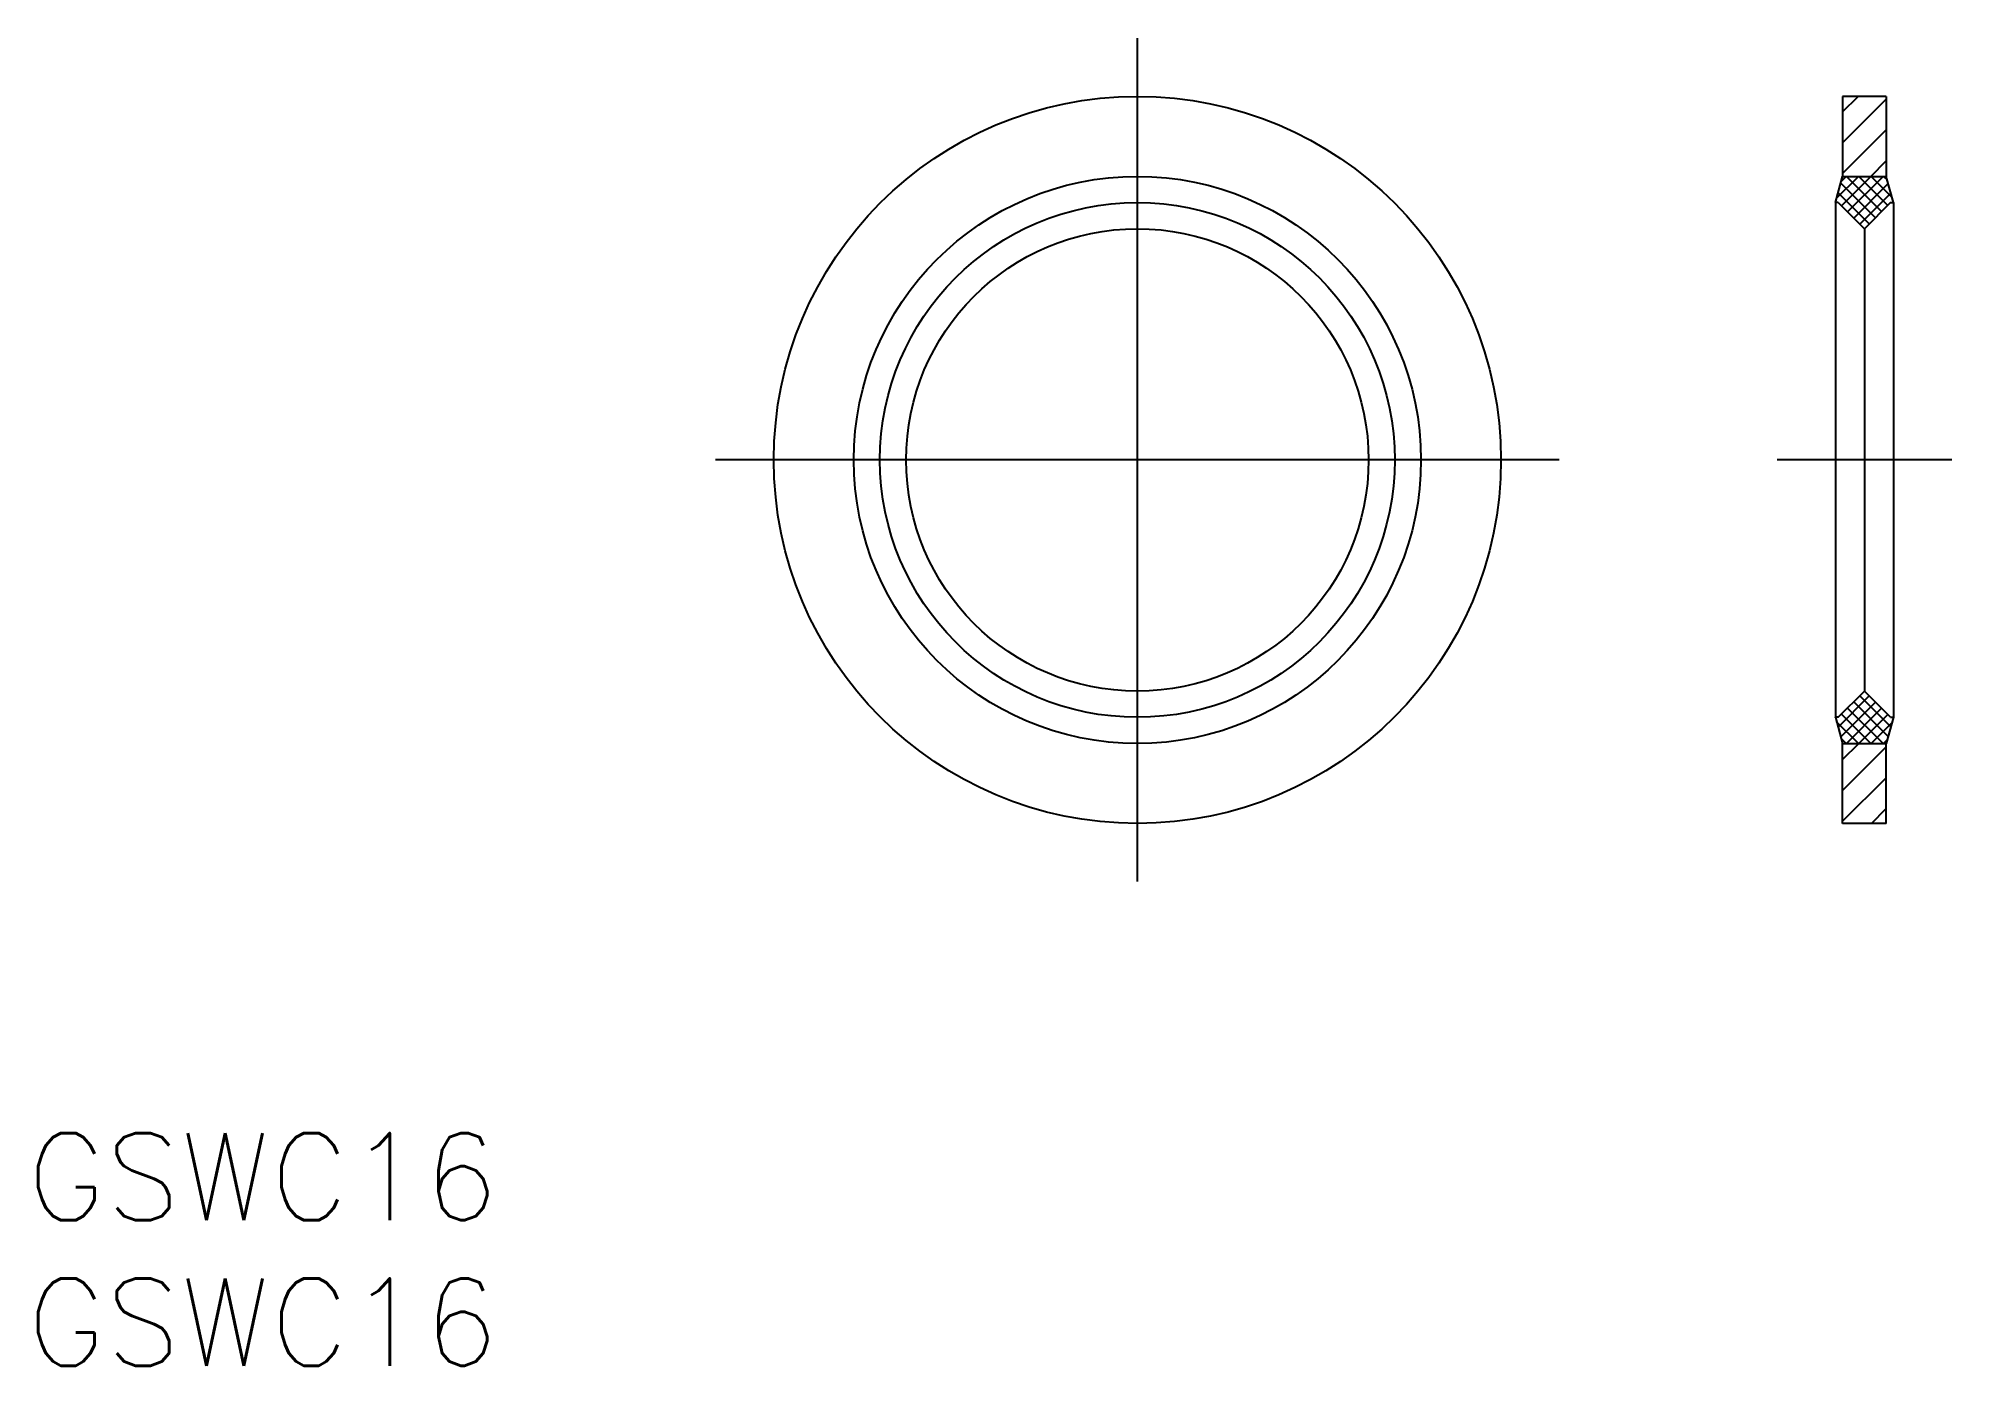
# Model space of a CAD drawing. Extents: x -37.8 to 28, y -31.1 to 14.5.
import ezdxf

# ---------------------------------------------------------------- set-up
doc = ezdxf.new("R2010")
doc.units = 0
doc.linetypes.add('CENTER', pattern=[50.8, 31.75, -6.35, 6.35, -6.35])
doc.layers.get('0').update_dxf_attribs({"linetype": 'CONTINUOUS'})
doc.layers.add('CENTER', color=1, linetype='CENTER')
doc.styles.get("Standard").update_dxf_attribs({"font": 'txt.shx', "height": 3, "bigfont": 'bigfont.shx'})

msp = doc.modelspace()

# ---------------------------------------------------------------- linework, layer by layer
at = {"color": 3, "linetype": 'CONTINUOUS'}
for p, q in [((24.25, 11.969), (24.781, 12.5)), ((24.25, 10.908), (25.75, 12.408)), ((24.25, 9.847), (25.75, 11.347)), ((25.213, 9.75), (25.75, 10.287)), ((24.043, 9.004), (24.789, 9.75)), ((25.378, 8.328), (24.186, 9.52)), ((24.206, 9.591), (24.365, 9.75)), ((24.207, 8.743), (25.213, 9.75)), ((25.59, 8.54), (24.381, 9.75)), ((24.419, 8.531), (25.637, 9.75)), ((24.631, 8.319), (25.818, 9.506)), ((25.803, 8.753), (24.805, 9.75)), ((25.95, 9.029), (25.229, 9.75)), ((25.787, 9.617), (25.654, 9.75)), ((24.008, 8.85), (24.002, 8.856)), ((25.166, 8.116), (24.094, 9.188)), ((24.843, 8.107), (25.91, 9.174)), ((24.094, -9.188), (25.166, -8.116)), ((24.186, -9.52), (25.378, -8.328)), ((24.381, -9.75), (25.59, -8.54)), ((25.637, -9.75), (24.419, -8.531)), ((25.818, -9.506), (24.631, -8.319)), ((25.91, -9.174), (24.843, -8.107)), ((24.002, -8.856), (24.008, -8.85)), ((24.789, -9.75), (24.043, -9.004)), ((25.213, -9.75), (24.207, -8.743)), ((24.805, -9.75), (25.803, -8.753)), ((25.229, -9.75), (25.95, -9.029)), ((24.365, -9.75), (24.206, -9.591)), ((24.25, -10.305), (24.805, -9.75)), ((24.25, -11.366), (25.75, -9.866)), ((25.654, -9.75), (25.787, -9.617)), ((24.25, -12.426), (25.75, -10.926)), ((25.237, -12.5), (25.75, -11.987))]:
    msp.add_line(p, q, dxfattribs=at)
at = {"color": 7, "linetype": 'CONTINUOUS'}
for p, q in [((25.75, 12.5), (24.25, 12.5)), ((24.25, 12.5), (24.25, 9.75)), ((25.75, 12.5), (25.75, 9.75)), ((24, 8.85), (24.25, 9.75)), ((24.25, 9.75), (25.75, 9.75)), ((26, 8.85), (25.75, 9.75)), ((24, 8.85), (24, -8.85)), ((24.1, 8.85), (24, 8.85)), ((24.1, 8.85), (25, 7.95)), ((25.9, 8.85), (25, 7.95)), ((25.9, 8.85), (26, 8.85)), ((26, 8.85), (26, -8.85)), ((25, 7.95), (25, -7.95)), ((24.1, -8.85), (25, -7.95)), ((25.9, -8.85), (25, -7.95)), ((24.1, -8.85), (24, -8.85)), ((24, -8.85), (24.25, -9.75)), ((26, -8.85), (25.75, -9.75)), ((25.9, -8.85), (26, -8.85)), ((24.25, -9.75), (25.75, -9.75)), ((24.25, -12.5), (24.25, -9.75)), ((25.75, -12.5), (25.75, -9.75)), ((25.75, -12.5), (24.25, -12.5))]:
    msp.add_line(p, q, dxfattribs=at)
for radius in [12.5, 9.75, 8.85, 7.95]:
    msp.add_circle((0, 0), radius, dxfattribs=at)
at = {"layer": 'CENTER', "color": 1, "linetype": 'CENTER'}
for p, q in [((0, -14.5), (0, 14.5)), ((14.5, 0), (-14.5, 0)), ((28, 0), (22, 0))]:
    msp.add_line(p, q, dxfattribs=at)

# ---------------------------------------------------------------- texts
at = {"color": 7, "linetype": 'CONTINUOUS'}
for p in [(-38.175, -26.147), (-38.175, -31.147)]:
    msp.add_text('GSWC16', height=3, dxfattribs=at).set_placement(p)

doc.saveas('drawing.dxf')
